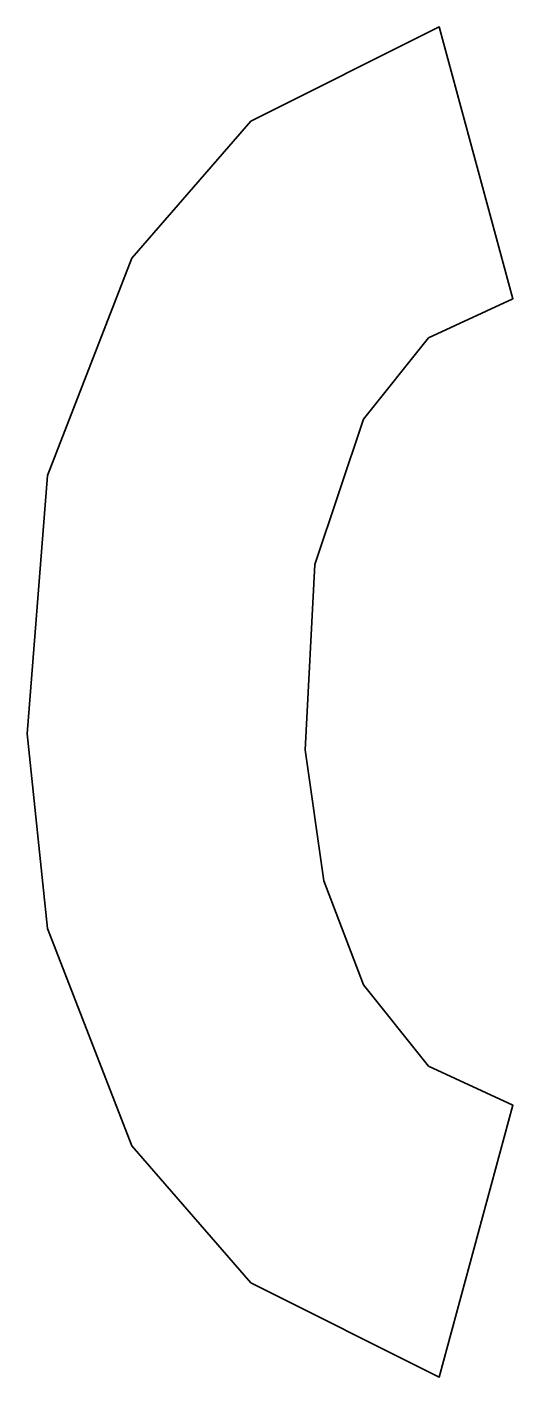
# Model space of a CAD drawing. Extents: x 0 to 968, y -2693 to 0.
import ezdxf

# ---------------------------------------------------------------- set-up
doc = ezdxf.new("R2010")
doc.units = 0
doc.linetypes.add('Solid', pattern=[0])

msp = doc.modelspace()

# ---------------------------------------------------------------- linework, layer by layer
at = {"color": 40, "linetype": 'Solid', "lineweight": 35}
msp.add_lwpolyline([(554, -1442), (591, -1703), (670, -1911), (800, -2073), (968, -2151), (821, -2693), (446, -2505), (209, -2232), (41, -1798), (0, -1410), (41, -895), (209, -461), (446, -188), (821, 0), (968, -542), (800, -620), (670, -782), (573, -1072), (554, -1442)], close=True, dxfattribs=at)

doc.saveas('drawing.dxf')
